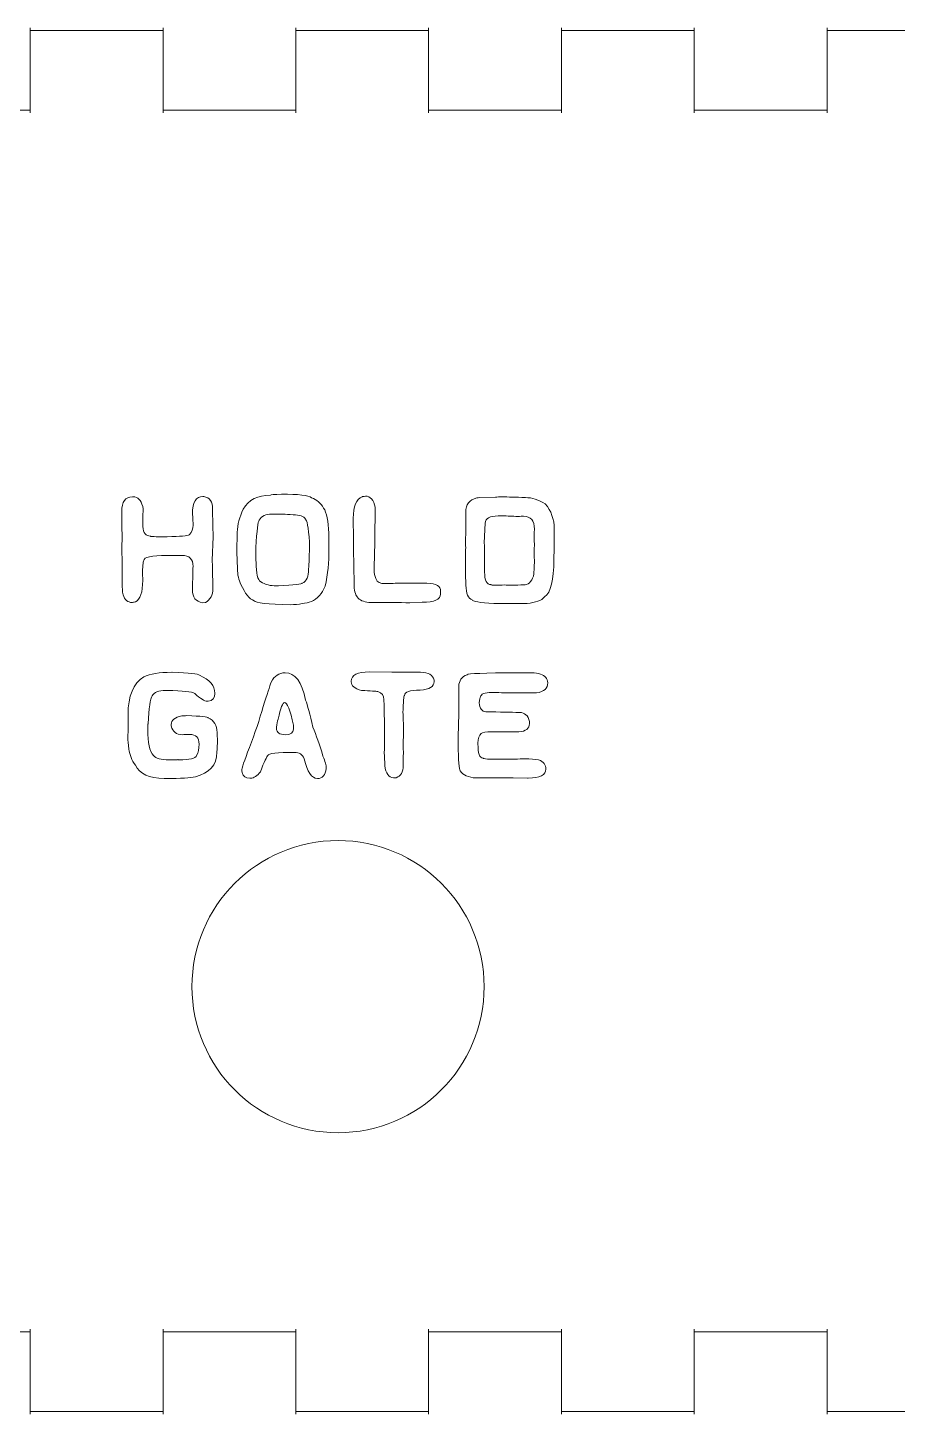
# Model space of a CAD drawing. Header units: centimetres. Extents: x -16.7 to 10.7, y -10.4 to 12.1.
# Drawn here: x -2.76 to 0.51, y 1.14 to 6.36 of the extents above; entities that cross this region are included whole.
import ezdxf

# ---------------------------------------------------------------- set-up
doc = ezdxf.new("R2010")
doc.units = ezdxf.units.CM
doc.header["$MEASUREMENT"] = 0
doc.layers.add('Layer 1', color=7, linetype='Continuous')

msp = doc.modelspace()

# ---------------------------------------------------------------- linework, layer by layer
at = {"layer": 'Layer 1', "color": 114, "lineweight": 20}
msp.add_ellipse((-1.59107, 2.75317), major_axis=(0, 0.55), ratio=1, dxfattribs=at)
at = {"layer": 'Layer 1', "color": 250, "lineweight": 20}
for points in [[(-2.75, 6.36317), (-2.75, 6.36317), (-2.75, 6.04317), (-2.75, 6.04317)], [(-2.75, 6.35317), (-2.75, 6.35317), (-2.25, 6.35317), (-2.25, 6.35317)], [(-2.25, 6.36317), (-2.25, 6.36317), (-2.25, 6.04317), (-2.25, 6.04317)], [(-1.75, 6.36317), (-1.75, 6.36317), (-1.75, 6.04317), (-1.75, 6.04317)], [(-1.75, 6.35317), (-1.75, 6.35317), (-1.25, 6.35317), (-1.25, 6.35317)], [(-1.25, 6.36317), (-1.25, 6.36317), (-1.25, 6.04317), (-1.25, 6.04317)], [(-0.75, 6.36317), (-0.75, 6.36317), (-0.75, 6.04317), (-0.75, 6.04317)], [(-0.75, 6.35317), (-0.75, 6.35317), (-0.25, 6.35317), (-0.25, 6.35317)], [(-0.25, 6.36317), (-0.25, 6.36317), (-0.25, 6.04317), (-0.25, 6.04317)], [(0.25, 6.36317), (0.25, 6.36317), (0.25, 6.04317), (0.25, 6.04317)], [(0.25, 6.35317), (0.25, 6.35317), (0.75, 6.35317), (0.75, 6.35317)], [(-3.25, 6.05317), (-3.25, 6.05317), (-2.75, 6.05317), (-2.75, 6.05317)], [(-2.25, 6.05317), (-2.25, 6.05317), (-1.75, 6.05317), (-1.75, 6.05317)], [(-1.25, 6.05317), (-1.25, 6.05317), (-0.75, 6.05317), (-0.75, 6.05317)], [(-0.25, 6.05317), (-0.25, 6.05317), (0.25, 6.05317), (0.25, 6.05317)], [(-2.75, 1.46318), (-2.75, 1.46318), (-2.75, 1.14318), (-2.75, 1.14318)], [(-2.25, 1.46318), (-2.25, 1.46318), (-2.25, 1.14318), (-2.25, 1.14318)], [(-1.75, 1.46318), (-1.75, 1.46318), (-1.75, 1.14318), (-1.75, 1.14318)], [(-1.25, 1.46318), (-1.25, 1.46318), (-1.25, 1.14318), (-1.25, 1.14318)], [(-0.75, 1.46318), (-0.75, 1.46318), (-0.75, 1.14318), (-0.75, 1.14318)], [(-0.25, 1.46318), (-0.25, 1.46318), (-0.25, 1.14318), (-0.25, 1.14318)], [(0.25, 1.46318), (0.25, 1.46318), (0.25, 1.14318), (0.25, 1.14318)], [(-2.75, 1.45318), (-2.75, 1.45318), (-3.25, 1.45318), (-3.25, 1.45318)], [(-1.75, 1.45318), (-1.75, 1.45318), (-2.25, 1.45318), (-2.25, 1.45318)], [(-0.75, 1.45318), (-0.75, 1.45318), (-1.25, 1.45318), (-1.25, 1.45318)], [(0.25, 1.45318), (0.25, 1.45318), (-0.25, 1.45318), (-0.25, 1.45318)], [(-2.75, 1.15317), (-2.75, 1.15317), (-2.25, 1.15317), (-2.25, 1.15317)], [(-1.75, 1.15317), (-1.75, 1.15317), (-1.25, 1.15317), (-1.25, 1.15317)], [(-0.75, 1.15317), (-0.75, 1.15317), (-0.25, 1.15317), (-0.25, 1.15317)], [(0.25, 1.15317), (0.25, 1.15317), (0.75, 1.15317), (0.75, 1.15317)]]:
    msp.add_open_spline(points, degree=3, dxfattribs=at)
at = {"layer": 'Layer 1', "color": 242, "lineweight": 9}
for points, knots in [([(-2.09965, 4.59857), (-2.09965, 4.59857), (-2.09627, 4.59857), (-2.09627, 4.59857), (-2.09627, 4.59857), (-2.07415, 4.59445), (-2.06314, 4.57868), (-2.06314, 4.55148), (-2.06314, 4.55148), (-2.06314, 4.55148), (-2.06314, 4.52978), (-2.06314, 4.52978), (-2.06314, 4.52978), (-2.06314, 4.51465), (-2.0624, 4.48692), (-2.06092, 4.4466), (-2.06092, 4.4466), (-2.06092, 4.4466), (-2.06462, 4.35886), (-2.06462, 4.35886), (-2.06462, 4.35886), (-2.06304, 4.29462), (-2.06219, 4.25906), (-2.06219, 4.25218), (-2.06219, 4.25218), (-2.06219, 4.2272), (-2.07171, 4.20964), (-2.09066, 4.19947), (-2.09066, 4.19947), (-2.09066, 4.19947), (-2.10092, 4.19831), (-2.10092, 4.19831), (-2.10092, 4.19831), (-2.12654, 4.20265), (-2.13934, 4.21874), (-2.13934, 4.24668), (-2.13934, 4.24668), (-2.1385, 4.26943), (-2.13818, 4.28922), (-2.13818, 4.30616), (-2.13818, 4.30616), (-2.13818, 4.30616), (-2.13818, 4.32817), (-2.13818, 4.32817), (-2.13818, 4.32817), (-2.13818, 4.32817), (-2.13691, 4.33537), (-2.13691, 4.33537), (-2.13691, 4.33537), (-2.13691, 4.36278), (-2.15088, 4.37653), (-2.17871, 4.37653), (-2.17871, 4.37653), (-2.17871, 4.37653), (-2.23576, 4.37653), (-2.23576, 4.37653), (-2.23576, 4.37653), (-2.29365, 4.37653), (-2.32265, 4.37008), (-2.32265, 4.35706), (-2.32265, 4.35706), (-2.32508, 4.35315), (-2.32667, 4.33473), (-2.3273, 4.30182), (-2.3273, 4.30182), (-2.32667, 4.29705), (-2.32635, 4.2906), (-2.32635, 4.28234), (-2.32635, 4.28234), (-2.32635, 4.23832), (-2.33545, 4.21143), (-2.35365, 4.2017), (-2.35365, 4.2017), (-2.36, 4.20022), (-2.36424, 4.19947), (-2.36635, 4.19947), (-2.36635, 4.19947), (-2.38265, 4.19947), (-2.39398, 4.20911), (-2.40043, 4.22837), (-2.40043, 4.22837), (-2.40276, 4.23906), (-2.40382, 4.25663), (-2.40382, 4.28107), (-2.40382, 4.28107), (-2.40382, 4.28107), (-2.40382, 4.296), (-2.40382, 4.296), (-2.40382, 4.296), (-2.40382, 4.3342), (-2.40424, 4.37251), (-2.40509, 4.41093), (-2.40509, 4.41093), (-2.40424, 4.42733), (-2.40382, 4.43697), (-2.40382, 4.43982), (-2.40382, 4.43982), (-2.40467, 4.46692), (-2.40509, 4.49644), (-2.40509, 4.52851), (-2.40509, 4.52851), (-2.40509, 4.52851), (-2.40509, 4.54089), (-2.40509, 4.54089), (-2.40509, 4.54089), (-2.40509, 4.57846), (-2.39175, 4.5973), (-2.36508, 4.5973), (-2.36508, 4.5973), (-2.36508, 4.5973), (-2.3617, 4.5973), (-2.3617, 4.5973), (-2.3617, 4.5973), (-2.34519, 4.5973), (-2.33333, 4.58503), (-2.32635, 4.56047), (-2.32635, 4.56047), (-2.32635, 4.56047), (-2.32508, 4.55232), (-2.32508, 4.55232), (-2.32508, 4.55232), (-2.32593, 4.52385), (-2.32635, 4.50131), (-2.32635, 4.4848), (-2.32635, 4.4848), (-2.32381, 4.46099), (-2.31428, 4.44914), (-2.29746, 4.44914), (-2.29746, 4.44914), (-2.29608, 4.44829), (-2.29492, 4.44787), (-2.29407, 4.44787), (-2.29407, 4.44787), (-2.28952, 4.44787), (-2.28042, 4.44723), (-2.26677, 4.44607), (-2.26677, 4.44607), (-2.25978, 4.44607), (-2.24306, 4.4466), (-2.2166, 4.44787), (-2.2166, 4.44787), (-2.17257, 4.4485), (-2.15056, 4.45115), (-2.15056, 4.45591), (-2.15056, 4.45591), (-2.14146, 4.4648), (-2.13691, 4.47634), (-2.13691, 4.49031), (-2.13691, 4.49031), (-2.13691, 4.4992), (-2.13775, 4.51348), (-2.13934, 4.53317), (-2.13934, 4.53317), (-2.13934, 4.57677), (-2.12611, 4.59857), (-2.09965, 4.59857)], [0, 0, 0, 0, 0.025, 0.025, 0.025, 0.025, 0.05, 0.05, 0.05, 0.05, 0.075, 0.075, 0.075, 0.075, 0.1, 0.1, 0.1, 0.1, 0.125, 0.125, 0.125, 0.125, 0.15, 0.15, 0.15, 0.15, 0.175, 0.175, 0.175, 0.175, 0.2, 0.2, 0.2, 0.2, 0.225, 0.225, 0.225, 0.225, 0.25, 0.25, 0.25, 0.25, 0.275, 0.275, 0.275, 0.275, 0.3, 0.3, 0.3, 0.3, 0.325, 0.325, 0.325, 0.325, 0.35, 0.35, 0.35, 0.35, 0.375, 0.375, 0.375, 0.375, 0.4, 0.4, 0.4, 0.4, 0.425, 0.425, 0.425, 0.425, 0.45, 0.45, 0.45, 0.45, 0.475, 0.475, 0.475, 0.475, 0.5, 0.5, 0.5, 0.5, 0.525, 0.525, 0.525, 0.525, 0.55, 0.55, 0.55, 0.55, 0.575, 0.575, 0.575, 0.575, 0.6, 0.6, 0.6, 0.6, 0.625, 0.625, 0.625, 0.625, 0.65, 0.65, 0.65, 0.65, 0.675, 0.675, 0.675, 0.675, 0.7, 0.7, 0.7, 0.7, 0.725, 0.725, 0.725, 0.725, 0.75, 0.75, 0.75, 0.75, 0.775, 0.775, 0.775, 0.775, 0.8, 0.8, 0.8, 0.8, 0.825, 0.825, 0.825, 0.825, 0.85, 0.85, 0.85, 0.85, 0.875, 0.875, 0.875, 0.875, 0.9, 0.9, 0.9, 0.9, 0.925, 0.925, 0.925, 0.925, 0.95, 0.95, 0.95, 0.95, 1, 1, 1, 1]), ([(-1.80395, 4.60725), (-1.74003, 4.60725), (-1.70225, 4.60259), (-1.69039, 4.59328), (-1.69039, 4.59328), (-1.67166, 4.58651), (-1.65653, 4.5737), (-1.6452, 4.55486), (-1.6452, 4.55486), (-1.63441, 4.5373), (-1.62785, 4.50586), (-1.62531, 4.46057), (-1.62531, 4.46057), (-1.62531, 4.46057), (-1.62531, 4.39791), (-1.62531, 4.39791), (-1.62531, 4.39791), (-1.62531, 4.35166), (-1.62996, 4.30584), (-1.63928, 4.26065), (-1.63928, 4.26065), (-1.65145, 4.23271), (-1.6688, 4.21345), (-1.69135, 4.20297), (-1.69135, 4.20297), (-1.71167, 4.19672), (-1.73791, 4.19249), (-1.77009, 4.19027), (-1.77009, 4.19027), (-1.8574, 4.19249), (-1.90291, 4.19757), (-1.90682, 4.2054), (-1.90682, 4.2054), (-1.92482, 4.21281), (-1.94154, 4.23355), (-1.95678, 4.26742), (-1.95678, 4.26742), (-1.96503, 4.28414), (-1.96948, 4.30383), (-1.97011, 4.32637), (-1.97011, 4.32637), (-1.97011, 4.32637), (-1.97234, 4.38923), (-1.97234, 4.38923), (-1.97234, 4.38923), (-1.97234, 4.38923), (-1.97043, 4.46374), (-1.97043, 4.46374), (-1.97043, 4.46374), (-1.96916, 4.49242), (-1.96186, 4.52131), (-1.94842, 4.55052), (-1.94842, 4.55052), (-1.92757, 4.58587), (-1.89317, 4.60355), (-1.84544, 4.60355), (-1.84544, 4.60355), (-1.84544, 4.60492), (-1.83158, 4.60619), (-1.80395, 4.60725)], [0, 0, 0, 0, 0.0625, 0.0625, 0.0625, 0.0625, 0.125, 0.125, 0.125, 0.125, 0.1875, 0.1875, 0.1875, 0.1875, 0.25, 0.25, 0.25, 0.25, 0.3125, 0.3125, 0.3125, 0.3125, 0.375, 0.375, 0.375, 0.375, 0.4375, 0.4375, 0.4375, 0.4375, 0.5, 0.5, 0.5, 0.5, 0.5625, 0.5625, 0.5625, 0.5625, 0.625, 0.625, 0.625, 0.625, 0.6875, 0.6875, 0.6875, 0.6875, 0.75, 0.75, 0.75, 0.75, 0.8125, 0.8125, 0.8125, 0.8125, 0.875, 0.875, 0.875, 0.875, 1, 1, 1, 1]), ([(-1.48794, 4.59984), (-1.46952, 4.59984), (-1.45724, 4.58577), (-1.45111, 4.55762), (-1.45111, 4.55762), (-1.45111, 4.55762), (-1.45111, 4.5465), (-1.45111, 4.5465), (-1.45111, 4.5465), (-1.45185, 4.50491), (-1.45227, 4.46988), (-1.45227, 4.44141), (-1.45227, 4.44141), (-1.45227, 4.44141), (-1.45227, 4.42522), (-1.45227, 4.42522), (-1.45227, 4.42522), (-1.45227, 4.42522), (-1.45513, 4.33283), (-1.45513, 4.33283), (-1.45513, 4.33283), (-1.45513, 4.33283), (-1.45513, 4.32383), (-1.45513, 4.32383), (-1.45513, 4.32383), (-1.45386, 4.29494), (-1.4474, 4.27853), (-1.43587, 4.27451), (-1.43587, 4.27451), (-1.43216, 4.27229), (-1.42782, 4.27091), (-1.42285, 4.27049), (-1.42285, 4.27049), (-1.39396, 4.27134), (-1.3711, 4.27176), (-1.35437, 4.27176), (-1.35437, 4.27176), (-1.35437, 4.27176), (-1.30103, 4.27176), (-1.30103, 4.27176), (-1.30103, 4.27176), (-1.29045, 4.27239), (-1.28071, 4.27271), (-1.27182, 4.27271), (-1.27182, 4.27271), (-1.23013, 4.27271), (-1.20801, 4.26467), (-1.20547, 4.24848), (-1.20547, 4.24848), (-1.20547, 4.24848), (-1.20515, 4.23112), (-1.20515, 4.23112), (-1.20515, 4.23112), (-1.20515, 4.21069), (-1.22822, 4.20043), (-1.27436, 4.20043), (-1.27436, 4.20043), (-1.27436, 4.20043), (-1.32114, 4.19831), (-1.32114, 4.19831), (-1.32114, 4.19831), (-1.35903, 4.19916), (-1.41015, 4.19958), (-1.4746, 4.19979), (-1.4746, 4.19979), (-1.49513, 4.20127), (-1.50974, 4.20815), (-1.51863, 4.22032), (-1.51863, 4.22032), (-1.52656, 4.22943), (-1.53048, 4.24551), (-1.53048, 4.26869), (-1.53048, 4.26869), (-1.53048, 4.26869), (-1.53196, 4.33907), (-1.53196, 4.33907), (-1.53196, 4.33907), (-1.53196, 4.35643), (-1.53228, 4.37114), (-1.53291, 4.3831), (-1.53291, 4.3831), (-1.53334, 4.45686), (-1.53355, 4.49941), (-1.53355, 4.51084), (-1.53355, 4.51084), (-1.53355, 4.51084), (-1.53355, 4.51645), (-1.53355, 4.51645), (-1.53355, 4.51645), (-1.53355, 4.56121), (-1.52244, 4.58831), (-1.50011, 4.59762), (-1.50011, 4.59762), (-1.49989, 4.59762), (-1.49587, 4.59836), (-1.48794, 4.59984)], [0, 0, 0, 0, 0.04, 0.04, 0.04, 0.04, 0.08, 0.08, 0.08, 0.08, 0.12, 0.12, 0.12, 0.12, 0.16, 0.16, 0.16, 0.16, 0.2, 0.2, 0.2, 0.2, 0.24, 0.24, 0.24, 0.24, 0.28, 0.28, 0.28, 0.28, 0.32, 0.32, 0.32, 0.32, 0.36, 0.36, 0.36, 0.36, 0.4, 0.4, 0.4, 0.4, 0.44, 0.44, 0.44, 0.44, 0.48, 0.48, 0.48, 0.48, 0.52, 0.52, 0.52, 0.52, 0.56, 0.56, 0.56, 0.56, 0.6, 0.6, 0.6, 0.6, 0.64, 0.64, 0.64, 0.64, 0.68, 0.68, 0.68, 0.68, 0.72, 0.72, 0.72, 0.72, 0.76, 0.76, 0.76, 0.76, 0.8, 0.8, 0.8, 0.8, 0.84, 0.84, 0.84, 0.84, 0.88, 0.88, 0.88, 0.88, 0.92, 0.92, 0.92, 0.92, 1, 1, 1, 1]), ([(-0.88553, 4.59423), (-0.86098, 4.59423), (-0.836, 4.5863), (-0.81081, 4.57032), (-0.81081, 4.57032), (-0.78827, 4.5447), (-0.77705, 4.51306), (-0.77705, 4.47549), (-0.77705, 4.47549), (-0.77705, 4.47549), (-0.77705, 4.47422), (-0.77705, 4.47422), (-0.77705, 4.47422), (-0.77705, 4.46353), (-0.77726, 4.44056), (-0.77769, 4.40543), (-0.77769, 4.40543), (-0.77769, 4.39675), (-0.7779, 4.38204), (-0.77832, 4.3614), (-0.77832, 4.3614), (-0.77832, 4.28404), (-0.78996, 4.23694), (-0.81335, 4.22001), (-0.81335, 4.22001), (-0.82552, 4.20657), (-0.84743, 4.19863), (-0.87907, 4.19609), (-0.87907, 4.19609), (-0.87907, 4.19609), (-0.90606, 4.19609), (-0.90606, 4.19609), (-0.90606, 4.19609), (-0.92003, 4.19609), (-0.95284, 4.19577), (-1.00427, 4.19514), (-1.00427, 4.19514), (-1.05846, 4.19916), (-1.08555, 4.20371), (-1.08555, 4.20879), (-1.08555, 4.20879), (-1.10143, 4.21461), (-1.10937, 4.23302), (-1.10937, 4.26403), (-1.10937, 4.26403), (-1.11085, 4.28986), (-1.11159, 4.31134), (-1.11159, 4.32849), (-1.11159, 4.32849), (-1.11159, 4.32849), (-1.11159, 4.33875), (-1.11159, 4.33875), (-1.11159, 4.33875), (-1.11159, 4.36024), (-1.11117, 4.38288), (-1.11032, 4.4067), (-1.11032, 4.4067), (-1.11117, 4.41538), (-1.11159, 4.42363), (-1.11159, 4.43146), (-1.11159, 4.43146), (-1.11159, 4.43347), (-1.11085, 4.44702), (-1.10937, 4.4721), (-1.10937, 4.4721), (-1.11, 4.49687), (-1.11032, 4.51909), (-1.11032, 4.53878), (-1.11032, 4.53878), (-1.11032, 4.56873), (-1.09635, 4.58683), (-1.06852, 4.59296), (-1.06852, 4.59296), (-1.06576, 4.59381), (-1.06248, 4.59423), (-1.05857, 4.59423), (-1.05857, 4.59423), (-1.05857, 4.59423), (-0.99845, 4.59603), (-0.99845, 4.59603), (-0.99845, 4.59603), (-0.99179, 4.59646), (-0.98321, 4.59667), (-0.97263, 4.59667), (-0.97263, 4.59667), (-0.95136, 4.59667), (-0.92236, 4.59593), (-0.88553, 4.59423)], [0, 0, 0, 0, 0.0434783, 0.0434783, 0.0434783, 0.0434783, 0.0869565, 0.0869565, 0.0869565, 0.0869565, 0.1304348, 0.1304348, 0.1304348, 0.1304348, 0.173913, 0.173913, 0.173913, 0.173913, 0.2173913, 0.2173913, 0.2173913, 0.2173913, 0.2608696, 0.2608696, 0.2608696, 0.2608696, 0.3043478, 0.3043478, 0.3043478, 0.3043478, 0.3478261, 0.3478261, 0.3478261, 0.3478261, 0.3913043, 0.3913043, 0.3913043, 0.3913043, 0.4347826, 0.4347826, 0.4347826, 0.4347826, 0.4782609, 0.4782609, 0.4782609, 0.4782609, 0.5217391, 0.5217391, 0.5217391, 0.5217391, 0.5652174, 0.5652174, 0.5652174, 0.5652174, 0.6086957, 0.6086957, 0.6086957, 0.6086957, 0.6521739, 0.6521739, 0.6521739, 0.6521739, 0.6956522, 0.6956522, 0.6956522, 0.6956522, 0.7391304, 0.7391304, 0.7391304, 0.7391304, 0.7826087, 0.7826087, 0.7826087, 0.7826087, 0.826087, 0.826087, 0.826087, 0.826087, 0.8695652, 0.8695652, 0.8695652, 0.8695652, 0.9130435, 0.9130435, 0.9130435, 0.9130435, 1, 1, 1, 1]), ([(-1.89973, 4.3505), (-1.89973, 4.30944), (-1.89381, 4.28478), (-1.88206, 4.27673), (-1.88206, 4.27673), (-1.86534, 4.26679), (-1.84544, 4.26181), (-1.82258, 4.26181), (-1.82258, 4.26181), (-1.82258, 4.26181), (-1.8157, 4.26181), (-1.8157, 4.26181), (-1.8157, 4.26181), (-1.7558, 4.26499), (-1.72574, 4.26837), (-1.72574, 4.27208), (-1.72574, 4.27208), (-1.70987, 4.27906), (-1.70193, 4.29684), (-1.70193, 4.32542), (-1.70193, 4.32542), (-1.70024, 4.34542), (-1.69907, 4.37897), (-1.69854, 4.42585), (-1.69854, 4.42585), (-1.70331, 4.48353), (-1.70828, 4.51242), (-1.71368, 4.51242), (-1.71368, 4.51242), (-1.71971, 4.52396), (-1.73516, 4.52978), (-1.76024, 4.52978), (-1.76024, 4.52978), (-1.79041, 4.53137), (-1.81231, 4.53222), (-1.82597, 4.53222), (-1.82597, 4.53222), (-1.82597, 4.53222), (-1.84047, 4.53222), (-1.84047, 4.53222), (-1.84047, 4.53222), (-1.86364, 4.53222), (-1.87941, 4.52449), (-1.88767, 4.50893), (-1.88767, 4.50893), (-1.89264, 4.50502), (-1.89688, 4.47104), (-1.90037, 4.40691), (-1.90037, 4.40691), (-1.90058, 4.39908), (-1.90069, 4.39125), (-1.90069, 4.38341), (-1.90069, 4.38341), (-1.90069, 4.37241), (-1.90037, 4.36151), (-1.89973, 4.3505)], [0, 0, 0, 0, 0.0666667, 0.0666667, 0.0666667, 0.0666667, 0.1333333, 0.1333333, 0.1333333, 0.1333333, 0.2, 0.2, 0.2, 0.2, 0.2666667, 0.2666667, 0.2666667, 0.2666667, 0.3333333, 0.3333333, 0.3333333, 0.3333333, 0.4, 0.4, 0.4, 0.4, 0.4666667, 0.4666667, 0.4666667, 0.4666667, 0.5333333, 0.5333333, 0.5333333, 0.5333333, 0.6, 0.6, 0.6, 0.6, 0.6666667, 0.6666667, 0.6666667, 0.6666667, 0.7333333, 0.7333333, 0.7333333, 0.7333333, 0.8, 0.8, 0.8, 0.8, 0.8666667, 0.8666667, 0.8666667, 0.8666667, 1, 1, 1, 1]), ([(-1.04026, 4.42342), (-1.03962, 4.39675), (-1.03931, 4.3722), (-1.03931, 4.34986), (-1.03931, 4.34986), (-1.03931, 4.34986), (-1.03931, 4.31399), (-1.03931, 4.31399), (-1.03931, 4.31399), (-1.03931, 4.28234), (-1.03137, 4.26647), (-1.01549, 4.26647), (-1.01549, 4.26647), (-1.01549, 4.26488), (-1.00914, 4.26403), (-0.99655, 4.26403), (-0.99655, 4.26403), (-0.98501, 4.26403), (-0.97475, 4.26446), (-0.96586, 4.2653), (-0.96586, 4.2653), (-0.95411, 4.26446), (-0.94712, 4.26403), (-0.94511, 4.26403), (-0.94511, 4.26403), (-0.92172, 4.26488), (-0.90458, 4.2653), (-0.89357, 4.2653), (-0.89357, 4.2653), (-0.87558, 4.2653), (-0.86278, 4.27652), (-0.85516, 4.29906), (-0.85516, 4.29906), (-0.85293, 4.32055), (-0.85177, 4.33865), (-0.85177, 4.35336), (-0.85177, 4.35336), (-0.85177, 4.36161), (-0.85219, 4.37209), (-0.85304, 4.3849), (-0.85304, 4.3849), (-0.85219, 4.40088), (-0.85177, 4.41178), (-0.85177, 4.41781), (-0.85177, 4.41781), (-0.85262, 4.4376), (-0.85304, 4.44935), (-0.85304, 4.45284), (-0.85304, 4.45284), (-0.85219, 4.463), (-0.85177, 4.47051), (-0.85177, 4.47549), (-0.85177, 4.47549), (-0.85177, 4.50787), (-0.86532, 4.52417), (-0.89241, 4.52417), (-0.89241, 4.52417), (-0.89717, 4.52417), (-0.90447, 4.52375), (-0.91442, 4.5229), (-0.91442, 4.5229), (-0.93337, 4.52438), (-0.95273, 4.52512), (-0.97242, 4.52512), (-0.97242, 4.52512), (-0.97242, 4.52512), (-0.98755, 4.52512), (-0.98755, 4.52512), (-0.98755, 4.52512), (-1.02047, 4.52512), (-1.03687, 4.51613), (-1.03687, 4.49814), (-1.03687, 4.49814), (-1.03687, 4.49814), (-1.04026, 4.42342), (-1.04026, 4.42342)], [0, 0, 0, 0, 0.05, 0.05, 0.05, 0.05, 0.1, 0.1, 0.1, 0.1, 0.15, 0.15, 0.15, 0.15, 0.2, 0.2, 0.2, 0.2, 0.25, 0.25, 0.25, 0.25, 0.3, 0.3, 0.3, 0.3, 0.35, 0.35, 0.35, 0.35, 0.4, 0.4, 0.4, 0.4, 0.45, 0.45, 0.45, 0.45, 0.5, 0.5, 0.5, 0.5, 0.55, 0.55, 0.55, 0.55, 0.6, 0.6, 0.6, 0.6, 0.65, 0.65, 0.65, 0.65, 0.7, 0.7, 0.7, 0.7, 0.75, 0.75, 0.75, 0.75, 0.8, 0.8, 0.8, 0.8, 0.85, 0.85, 0.85, 0.85, 0.9, 0.9, 0.9, 0.9, 1, 1, 1, 1]), ([(-2.21523, 3.93659), (-2.15088, 3.93436), (-2.11659, 3.93045), (-2.11225, 3.92516), (-2.11225, 3.92516), (-2.07404, 3.90875), (-2.05489, 3.88621), (-2.05489, 3.85753), (-2.05489, 3.85753), (-2.05489, 3.85753), (-2.05489, 3.85689), (-2.05489, 3.85689), (-2.05489, 3.85689), (-2.05489, 3.83996), (-2.06314, 3.83012), (-2.07976, 3.82747), (-2.07976, 3.82747), (-2.07976, 3.82747), (-2.08315, 3.82747), (-2.08315, 3.82747), (-2.08315, 3.82747), (-2.09384, 3.82768), (-2.10971, 3.83731), (-2.13056, 3.85626), (-2.13056, 3.85626), (-2.14093, 3.86377), (-2.17554, 3.86758), (-2.23438, 3.86779), (-2.23438, 3.86779), (-2.23438, 3.86779), (-2.24031, 3.86779), (-2.24031, 3.86779), (-2.24031, 3.86779), (-2.26656, 3.86779), (-2.28349, 3.86102), (-2.29121, 3.84758), (-2.29121, 3.84758), (-2.29799, 3.83742), (-2.30296, 3.80239), (-2.30603, 3.74249), (-2.30603, 3.74249), (-2.30688, 3.74249), (-2.30741, 3.73582), (-2.30762, 3.72238), (-2.30762, 3.72238), (-2.30762, 3.72238), (-2.30762, 3.72016), (-2.30762, 3.72016), (-2.30762, 3.72016), (-2.30762, 3.672), (-2.30042, 3.63951), (-2.28624, 3.62279), (-2.28624, 3.62279), (-2.27714, 3.61231), (-2.25756, 3.60691), (-2.22761, 3.6067), (-2.22761, 3.6067), (-2.22761, 3.6067), (-2.19935, 3.6067), (-2.19935, 3.6067), (-2.19935, 3.6067), (-2.19755, 3.6067), (-2.19596, 3.60713), (-2.19469, 3.60797), (-2.19469, 3.60797), (-2.19469, 3.60797), (-2.19258, 3.6067), (-2.19258, 3.6067), (-2.19258, 3.6067), (-2.19258, 3.6067), (-2.19036, 3.6067), (-2.19036, 3.6067), (-2.19036, 3.6067), (-2.1495, 3.6067), (-2.12717, 3.61231), (-2.12347, 3.62342), (-2.12347, 3.62342), (-2.11744, 3.63475), (-2.11437, 3.64904), (-2.11416, 3.66618), (-2.11416, 3.66618), (-2.11416, 3.69042), (-2.12622, 3.70248), (-2.15035, 3.70248), (-2.15035, 3.70248), (-2.15035, 3.70248), (-2.15501, 3.70248), (-2.15501, 3.70248), (-2.15501, 3.70248), (-2.16146, 3.70248), (-2.16887, 3.70216), (-2.17734, 3.70153), (-2.17734, 3.70153), (-2.19988, 3.70153), (-2.21385, 3.71254), (-2.21925, 3.73444), (-2.21925, 3.73444), (-2.21925, 3.73444), (-2.21893, 3.74005), (-2.21893, 3.74005), (-2.21893, 3.74005), (-2.21893, 3.75635), (-2.20581, 3.76725), (-2.17956, 3.77286), (-2.17956, 3.77286), (-2.17956, 3.77286), (-2.17649, 3.77286), (-2.17649, 3.77286), (-2.17649, 3.77286), (-2.17215, 3.77286), (-2.16675, 3.77307), (-2.1603, 3.7735), (-2.1603, 3.7735), (-2.10675, 3.77159), (-2.07997, 3.76895), (-2.07997, 3.76545), (-2.07997, 3.76545), (-2.05764, 3.75529), (-2.04653, 3.73667), (-2.04653, 3.70957), (-2.04653, 3.70957), (-2.04653, 3.70957), (-2.04653, 3.70904), (-2.04653, 3.70904), (-2.04653, 3.70904), (-2.04568, 3.69952), (-2.04526, 3.68999), (-2.04526, 3.68047), (-2.04526, 3.68047), (-2.04526, 3.66597), (-2.0461, 3.65105), (-2.0478, 3.63549), (-2.0478, 3.63549), (-2.04801, 3.58691), (-2.07489, 3.55611), (-2.12834, 3.5431), (-2.12834, 3.5431), (-2.14612, 3.53876), (-2.18295, 3.53664), (-2.23872, 3.53664), (-2.23872, 3.53664), (-2.23872, 3.53664), (-2.24592, 3.53664), (-2.24592, 3.53664), (-2.24592, 3.53664), (-2.30169, 3.53685), (-2.33778, 3.55357), (-2.35408, 3.58681), (-2.35408, 3.58681), (-2.36752, 3.6048), (-2.37556, 3.62501), (-2.37832, 3.64734), (-2.37832, 3.64734), (-2.38096, 3.6665), (-2.38234, 3.68089), (-2.38234, 3.69042), (-2.38234, 3.69042), (-2.38234, 3.6919), (-2.38223, 3.69317), (-2.38202, 3.69444), (-2.38202, 3.69444), (-2.38181, 3.701), (-2.3817, 3.71719), (-2.3817, 3.7428), (-2.3817, 3.7428), (-2.3817, 3.7428), (-2.3817, 3.77784), (-2.3817, 3.77784), (-2.3817, 3.77784), (-2.38149, 3.84769), (-2.36181, 3.89478), (-2.32244, 3.91891), (-2.32244, 3.91891), (-2.29915, 3.93066), (-2.26412, 3.93659), (-2.21734, 3.93659), (-2.21734, 3.93659), (-2.21734, 3.93659), (-2.21523, 3.93659), (-2.21523, 3.93659)], [0, 0, 0, 0, 0.0217391, 0.0217391, 0.0217391, 0.0217391, 0.0434783, 0.0434783, 0.0434783, 0.0434783, 0.0652174, 0.0652174, 0.0652174, 0.0652174, 0.0869565, 0.0869565, 0.0869565, 0.0869565, 0.1086957, 0.1086957, 0.1086957, 0.1086957, 0.1304348, 0.1304348, 0.1304348, 0.1304348, 0.1521739, 0.1521739, 0.1521739, 0.1521739, 0.173913, 0.173913, 0.173913, 0.173913, 0.1956522, 0.1956522, 0.1956522, 0.1956522, 0.2173913, 0.2173913, 0.2173913, 0.2173913, 0.2391304, 0.2391304, 0.2391304, 0.2391304, 0.2608696, 0.2608696, 0.2608696, 0.2608696, 0.2826087, 0.2826087, 0.2826087, 0.2826087, 0.3043478, 0.3043478, 0.3043478, 0.3043478, 0.326087, 0.326087, 0.326087, 0.326087, 0.3478261, 0.3478261, 0.3478261, 0.3478261, 0.3695652, 0.3695652, 0.3695652, 0.3695652, 0.3913043, 0.3913043, 0.3913043, 0.3913043, 0.4130435, 0.4130435, 0.4130435, 0.4130435, 0.4347826, 0.4347826, 0.4347826, 0.4347826, 0.4565217, 0.4565217, 0.4565217, 0.4565217, 0.4782609, 0.4782609, 0.4782609, 0.4782609, 0.5, 0.5, 0.5, 0.5, 0.5217391, 0.5217391, 0.5217391, 0.5217391, 0.5434783, 0.5434783, 0.5434783, 0.5434783, 0.5652174, 0.5652174, 0.5652174, 0.5652174, 0.5869565, 0.5869565, 0.5869565, 0.5869565, 0.6086957, 0.6086957, 0.6086957, 0.6086957, 0.6304348, 0.6304348, 0.6304348, 0.6304348, 0.6521739, 0.6521739, 0.6521739, 0.6521739, 0.673913, 0.673913, 0.673913, 0.673913, 0.6956522, 0.6956522, 0.6956522, 0.6956522, 0.7173913, 0.7173913, 0.7173913, 0.7173913, 0.7391304, 0.7391304, 0.7391304, 0.7391304, 0.7608696, 0.7608696, 0.7608696, 0.7608696, 0.7826087, 0.7826087, 0.7826087, 0.7826087, 0.8043478, 0.8043478, 0.8043478, 0.8043478, 0.826087, 0.826087, 0.826087, 0.826087, 0.8478261, 0.8478261, 0.8478261, 0.8478261, 0.8695652, 0.8695652, 0.8695652, 0.8695652, 0.8913043, 0.8913043, 0.8913043, 0.8913043, 0.9130435, 0.9130435, 0.9130435, 0.9130435, 0.9347826, 0.9347826, 0.9347826, 0.9347826, 0.9565217, 0.9565217, 0.9565217, 0.9565217, 1, 1, 1, 1]), ([(-1.79137, 3.93468), (-1.79137, 3.93468), (-1.7901, 3.93468), (-1.7901, 3.93468), (-1.7901, 3.93468), (-1.75305, 3.93468), (-1.72734, 3.90028), (-1.71294, 3.83149), (-1.71294, 3.83149), (-1.70628, 3.81308), (-1.69728, 3.77911), (-1.68596, 3.72947), (-1.68596, 3.72947), (-1.67315, 3.70089), (-1.66034, 3.6647), (-1.64775, 3.62067), (-1.64775, 3.62067), (-1.63949, 3.60183), (-1.63537, 3.58649), (-1.63537, 3.57474), (-1.63537, 3.57474), (-1.63844, 3.54934), (-1.64965, 3.53664), (-1.66892, 3.53664), (-1.66892, 3.53664), (-1.68977, 3.53664), (-1.70628, 3.5613), (-1.71845, 3.61072), (-1.71845, 3.61072), (-1.72575, 3.62702), (-1.7376, 3.63517), (-1.75411, 3.63517), (-1.75411, 3.63517), (-1.82068, 3.63517), (-1.85402, 3.63147), (-1.85402, 3.62406), (-1.85402, 3.62406), (-1.85973, 3.61951), (-1.86947, 3.59898), (-1.88312, 3.56236), (-1.88312, 3.56236), (-1.89487, 3.54606), (-1.90757, 3.5378), (-1.92122, 3.5378), (-1.92122, 3.5378), (-1.92122, 3.5378), (-1.92345, 3.5378), (-1.92345, 3.5378), (-1.92345, 3.5378), (-1.93869, 3.5378), (-1.94842, 3.5449), (-1.95255, 3.55897), (-1.95255, 3.55897), (-1.95255, 3.55897), (-1.95382, 3.56575), (-1.95382, 3.56575), (-1.95382, 3.56575), (-1.95382, 3.57442), (-1.94408, 3.60363), (-1.92472, 3.65316), (-1.92472, 3.65316), (-1.90376, 3.70756), (-1.88662, 3.7591), (-1.87317, 3.80789), (-1.87317, 3.80789), (-1.85793, 3.8534), (-1.84777, 3.88409), (-1.8428, 3.89997), (-1.8428, 3.89997), (-1.83021, 3.92314), (-1.81306, 3.93468), (-1.79137, 3.93468)], [0, 0, 0, 0, 0.0526316, 0.0526316, 0.0526316, 0.0526316, 0.1052632, 0.1052632, 0.1052632, 0.1052632, 0.1578947, 0.1578947, 0.1578947, 0.1578947, 0.2105263, 0.2105263, 0.2105263, 0.2105263, 0.2631579, 0.2631579, 0.2631579, 0.2631579, 0.3157895, 0.3157895, 0.3157895, 0.3157895, 0.3684211, 0.3684211, 0.3684211, 0.3684211, 0.4210526, 0.4210526, 0.4210526, 0.4210526, 0.4736842, 0.4736842, 0.4736842, 0.4736842, 0.5263158, 0.5263158, 0.5263158, 0.5263158, 0.5789474, 0.5789474, 0.5789474, 0.5789474, 0.6315789, 0.6315789, 0.6315789, 0.6315789, 0.6842105, 0.6842105, 0.6842105, 0.6842105, 0.7368421, 0.7368421, 0.7368421, 0.7368421, 0.7894737, 0.7894737, 0.7894737, 0.7894737, 0.8421053, 0.8421053, 0.8421053, 0.8421053, 0.8947368, 0.8947368, 0.8947368, 0.8947368, 1, 1, 1, 1]), ([(-1.47206, 3.93786), (-1.47206, 3.93786), (-1.38898, 3.93722), (-1.38898, 3.93722), (-1.38898, 3.93722), (-1.34549, 3.9368), (-1.32114, 3.93659), (-1.31575, 3.93659), (-1.31575, 3.93659), (-1.31575, 3.93659), (-1.2804, 3.93659), (-1.2804, 3.93659), (-1.2804, 3.93659), (-1.25045, 3.93659), (-1.23341, 3.92674), (-1.22928, 3.90716), (-1.22928, 3.90716), (-1.22928, 3.90716), (-1.22928, 3.90155), (-1.22928, 3.90155), (-1.22928, 3.90155), (-1.22928, 3.8825), (-1.24674, 3.87192), (-1.28167, 3.86959), (-1.28167, 3.86959), (-1.32114, 3.86959), (-1.34083, 3.86271), (-1.34083, 3.84885), (-1.34083, 3.84885), (-1.34358, 3.84885), (-1.34549, 3.82705), (-1.34676, 3.78344), (-1.34676, 3.78344), (-1.34591, 3.77635), (-1.34517, 3.75625), (-1.34432, 3.72291), (-1.34432, 3.72291), (-1.34517, 3.69232), (-1.34549, 3.66872), (-1.34549, 3.652), (-1.34549, 3.652), (-1.34549, 3.64724), (-1.34517, 3.64152), (-1.34432, 3.63485), (-1.34432, 3.63485), (-1.34517, 3.6285), (-1.34549, 3.62004), (-1.34549, 3.60945), (-1.34549, 3.60945), (-1.34549, 3.60945), (-1.34549, 3.58564), (-1.34549, 3.58564), (-1.34549, 3.58564), (-1.34549, 3.56098), (-1.35459, 3.54574), (-1.37279, 3.53971), (-1.37279, 3.53971), (-1.37279, 3.53971), (-1.38179, 3.53971), (-1.38179, 3.53971), (-1.38179, 3.53971), (-1.40041, 3.53971), (-1.41142, 3.55506), (-1.41502, 3.58564), (-1.41502, 3.58564), (-1.41502, 3.60236), (-1.41576, 3.61803), (-1.41714, 3.63274), (-1.41714, 3.63274), (-1.4165, 3.65221), (-1.41618, 3.66893), (-1.41618, 3.68301), (-1.41618, 3.68301), (-1.41618, 3.68301), (-1.41618, 3.71952), (-1.41618, 3.71952), (-1.41618, 3.71952), (-1.41618, 3.73423), (-1.41692, 3.77233), (-1.41841, 3.83393), (-1.41841, 3.83393), (-1.41841, 3.84885), (-1.42603, 3.8589), (-1.44137, 3.86409), (-1.44137, 3.86409), (-1.44814, 3.86525), (-1.46857, 3.86674), (-1.50275, 3.86832), (-1.50275, 3.86832), (-1.52858, 3.8752), (-1.54149, 3.88589), (-1.54149, 3.90028), (-1.54149, 3.90028), (-1.54149, 3.90028), (-1.54149, 3.90282), (-1.54149, 3.90282), (-1.54149, 3.90282), (-1.54149, 3.92611), (-1.51831, 3.93786), (-1.47206, 3.93786)], [0, 0, 0, 0, 0.0384615, 0.0384615, 0.0384615, 0.0384615, 0.0769231, 0.0769231, 0.0769231, 0.0769231, 0.1153846, 0.1153846, 0.1153846, 0.1153846, 0.1538462, 0.1538462, 0.1538462, 0.1538462, 0.1923077, 0.1923077, 0.1923077, 0.1923077, 0.2307692, 0.2307692, 0.2307692, 0.2307692, 0.2692308, 0.2692308, 0.2692308, 0.2692308, 0.3076923, 0.3076923, 0.3076923, 0.3076923, 0.3461538, 0.3461538, 0.3461538, 0.3461538, 0.3846154, 0.3846154, 0.3846154, 0.3846154, 0.4230769, 0.4230769, 0.4230769, 0.4230769, 0.4615385, 0.4615385, 0.4615385, 0.4615385, 0.5, 0.5, 0.5, 0.5, 0.5384615, 0.5384615, 0.5384615, 0.5384615, 0.5769231, 0.5769231, 0.5769231, 0.5769231, 0.6153846, 0.6153846, 0.6153846, 0.6153846, 0.6538462, 0.6538462, 0.6538462, 0.6538462, 0.6923077, 0.6923077, 0.6923077, 0.6923077, 0.7307692, 0.7307692, 0.7307692, 0.7307692, 0.7692308, 0.7692308, 0.7692308, 0.7692308, 0.8076923, 0.8076923, 0.8076923, 0.8076923, 0.8461538, 0.8461538, 0.8461538, 0.8461538, 0.8846154, 0.8846154, 0.8846154, 0.8846154, 0.9230769, 0.9230769, 0.9230769, 0.9230769, 1, 1, 1, 1]), ([(-0.86246, 3.93436), (-0.83621, 3.93405), (-0.81833, 3.92833), (-0.80891, 3.91732), (-0.80891, 3.91732), (-0.80489, 3.91256), (-0.80235, 3.90589), (-0.80108, 3.89722), (-0.80108, 3.89722), (-0.80129, 3.87658), (-0.81537, 3.86377), (-0.84331, 3.8588), (-0.84331, 3.8588), (-0.84331, 3.8588), (-0.94247, 3.8588), (-0.94247, 3.8588), (-0.94247, 3.8588), (-0.95432, 3.85901), (-0.9757, 3.85964), (-1.00671, 3.8606), (-1.00671, 3.8606), (-1.00671, 3.8606), (-1.0119, 3.8606), (-1.0119, 3.8606), (-1.0119, 3.8606), (-1.03941, 3.8606), (-1.0536, 3.85499), (-1.05444, 3.84356), (-1.05444, 3.84356), (-1.05624, 3.84208), (-1.05783, 3.83477), (-1.0591, 3.82154), (-1.0591, 3.82154), (-1.05762, 3.8007), (-1.04947, 3.78927), (-1.03455, 3.78747), (-1.03455, 3.78747), (-0.9811, 3.78704), (-0.93961, 3.7863), (-0.9103, 3.78524), (-0.9103, 3.78524), (-0.9103, 3.78524), (-0.90776, 3.78524), (-0.90776, 3.78524), (-0.90776, 3.78524), (-0.88776, 3.78524), (-0.87527, 3.77403), (-0.87029, 3.75148), (-0.87029, 3.75148), (-0.87029, 3.75148), (-0.87061, 3.74344), (-0.87061, 3.74344), (-0.87061, 3.74344), (-0.87082, 3.72481), (-0.88405, 3.71434), (-0.9103, 3.71211), (-0.9103, 3.71211), (-0.92247, 3.71232), (-0.93379, 3.71243), (-0.94438, 3.71243), (-0.94438, 3.71243), (-0.95485, 3.71243), (-0.96904, 3.71232), (-0.98682, 3.71211), (-0.98682, 3.71211), (-0.98682, 3.71211), (-0.99274, 3.71211), (-0.99274, 3.71211), (-0.99274, 3.71211), (-1.00015, 3.71254), (-1.00703, 3.71275), (-1.01317, 3.71275), (-1.01317, 3.71275), (-1.0337, 3.71275), (-1.04682, 3.71031), (-1.05254, 3.70555), (-1.05254, 3.70555), (-1.06026, 3.69899), (-1.06418, 3.68724), (-1.06439, 3.6702), (-1.06439, 3.6702), (-1.06439, 3.6702), (-1.06439, 3.66713), (-1.06439, 3.66713), (-1.06439, 3.66713), (-1.06439, 3.63157), (-1.05772, 3.61369), (-1.04449, 3.61348), (-1.04449, 3.61348), (-1.04449, 3.6121), (-1.0392, 3.61083), (-1.02873, 3.60977), (-1.02873, 3.60977), (-0.99539, 3.60977), (-0.96904, 3.60967), (-0.94967, 3.60945), (-0.94967, 3.60945), (-0.94967, 3.60945), (-0.92511, 3.60914), (-0.92511, 3.60914), (-0.92511, 3.60914), (-0.91146, 3.6102), (-0.89876, 3.61072), (-0.88701, 3.61072), (-0.88701, 3.61072), (-0.86733, 3.61072), (-0.85029, 3.60935), (-0.83579, 3.6067), (-0.83579, 3.6067), (-0.81748, 3.59982), (-0.80827, 3.5885), (-0.80827, 3.57262), (-0.80827, 3.57262), (-0.80827, 3.57262), (-0.80827, 3.57231), (-0.80827, 3.57231), (-0.80827, 3.57231), (-0.80849, 3.54976), (-0.83071, 3.53844), (-0.87495, 3.53844), (-0.87495, 3.53844), (-0.87495, 3.53844), (-0.87738, 3.53844), (-0.87738, 3.53844), (-0.87738, 3.53844), (-0.87738, 3.53844), (-0.93136, 3.53907), (-0.93136, 3.53907), (-0.93136, 3.53907), (-0.96978, 3.53929), (-0.99676, 3.53939), (-1.01222, 3.53939), (-1.01222, 3.53939), (-1.01222, 3.53939), (-1.07148, 3.53876), (-1.07148, 3.53876), (-1.07148, 3.53876), (-1.10059, 3.54045), (-1.12038, 3.54934), (-1.13075, 3.56543), (-1.13075, 3.56543), (-1.13583, 3.57125), (-1.13848, 3.60459), (-1.13848, 3.66565), (-1.13848, 3.66565), (-1.13848, 3.66565), (-1.13848, 3.69073), (-1.13848, 3.69073), (-1.13848, 3.69073), (-1.13848, 3.69751), (-1.13773, 3.73074), (-1.13625, 3.79022), (-1.13625, 3.79022), (-1.13625, 3.79022), (-1.13625, 3.88356), (-1.13625, 3.88356), (-1.13625, 3.88356), (-1.13604, 3.90526), (-1.12546, 3.91986), (-1.1044, 3.92727), (-1.1044, 3.92727), (-1.10418, 3.93203), (-1.04143, 3.93436), (-0.91612, 3.93436), (-0.91612, 3.93436), (-0.91612, 3.93436), (-0.86246, 3.93436), (-0.86246, 3.93436)], [0, 0, 0, 0, 0.0232558, 0.0232558, 0.0232558, 0.0232558, 0.0465116, 0.0465116, 0.0465116, 0.0465116, 0.0697674, 0.0697674, 0.0697674, 0.0697674, 0.0930233, 0.0930233, 0.0930233, 0.0930233, 0.1162791, 0.1162791, 0.1162791, 0.1162791, 0.1395349, 0.1395349, 0.1395349, 0.1395349, 0.1627907, 0.1627907, 0.1627907, 0.1627907, 0.1860465, 0.1860465, 0.1860465, 0.1860465, 0.2093023, 0.2093023, 0.2093023, 0.2093023, 0.2325581, 0.2325581, 0.2325581, 0.2325581, 0.255814, 0.255814, 0.255814, 0.255814, 0.2790698, 0.2790698, 0.2790698, 0.2790698, 0.3023256, 0.3023256, 0.3023256, 0.3023256, 0.3255814, 0.3255814, 0.3255814, 0.3255814, 0.3488372, 0.3488372, 0.3488372, 0.3488372, 0.372093, 0.372093, 0.372093, 0.372093, 0.3953488, 0.3953488, 0.3953488, 0.3953488, 0.4186047, 0.4186047, 0.4186047, 0.4186047, 0.4418605, 0.4418605, 0.4418605, 0.4418605, 0.4651163, 0.4651163, 0.4651163, 0.4651163, 0.4883721, 0.4883721, 0.4883721, 0.4883721, 0.5116279, 0.5116279, 0.5116279, 0.5116279, 0.5348837, 0.5348837, 0.5348837, 0.5348837, 0.5581395, 0.5581395, 0.5581395, 0.5581395, 0.5813953, 0.5813953, 0.5813953, 0.5813953, 0.6046512, 0.6046512, 0.6046512, 0.6046512, 0.627907, 0.627907, 0.627907, 0.627907, 0.6511628, 0.6511628, 0.6511628, 0.6511628, 0.6744186, 0.6744186, 0.6744186, 0.6744186, 0.6976744, 0.6976744, 0.6976744, 0.6976744, 0.7209302, 0.7209302, 0.7209302, 0.7209302, 0.744186, 0.744186, 0.744186, 0.744186, 0.7674419, 0.7674419, 0.7674419, 0.7674419, 0.7906977, 0.7906977, 0.7906977, 0.7906977, 0.8139535, 0.8139535, 0.8139535, 0.8139535, 0.8372093, 0.8372093, 0.8372093, 0.8372093, 0.8604651, 0.8604651, 0.8604651, 0.8604651, 0.8837209, 0.8837209, 0.8837209, 0.8837209, 0.9069767, 0.9069767, 0.9069767, 0.9069767, 0.9302326, 0.9302326, 0.9302326, 0.9302326, 0.9534884, 0.9534884, 0.9534884, 0.9534884, 1, 1, 1, 1]), ([(-1.82269, 3.73042), (-1.82269, 3.73042), (-1.82269, 3.72481), (-1.82269, 3.72481), (-1.82269, 3.72481), (-1.82269, 3.70936), (-1.81179, 3.70153), (-1.7901, 3.70153), (-1.7901, 3.70153), (-1.76925, 3.70153), (-1.75877, 3.70873), (-1.75877, 3.72291), (-1.75877, 3.72291), (-1.75877, 3.72291), (-1.75877, 3.73783), (-1.75877, 3.73783), (-1.75877, 3.73783), (-1.77136, 3.79466), (-1.78258, 3.82313), (-1.79232, 3.82313), (-1.79232, 3.82313), (-1.7993, 3.82313), (-1.80735, 3.80228), (-1.81645, 3.76048), (-1.81645, 3.76048), (-1.82015, 3.75095), (-1.82227, 3.7409), (-1.82269, 3.73042)], [0, 0, 0, 0, 0.125, 0.125, 0.125, 0.125, 0.25, 0.25, 0.25, 0.25, 0.375, 0.375, 0.375, 0.375, 0.5, 0.5, 0.5, 0.5, 0.625, 0.625, 0.625, 0.625, 0.75, 0.75, 0.75, 0.75, 1, 1, 1, 1])]:
    msp.add_open_spline(points, degree=3, knots=knots, dxfattribs=at)

doc.saveas('drawing.dxf')
